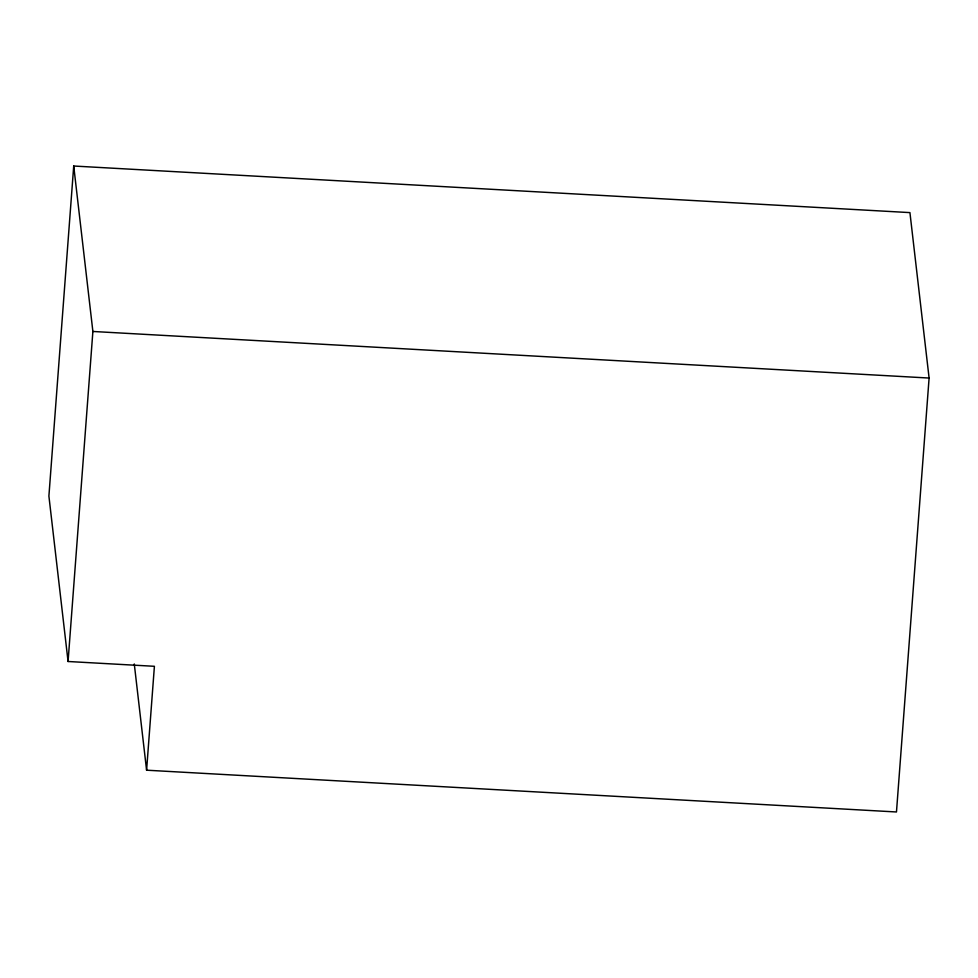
<?xml version="1.0" encoding="UTF-8"?>
<svg xmlns="http://www.w3.org/2000/svg" width="978" height="978" viewBox="0 0 978 978"><rect width="100%" height="100%" fill="white"/><g stroke="black" fill="none" stroke-linecap="round" stroke-linejoin="round"><path stroke-width="1.47" d="M73.717 166.028L48.9 496.054L68.069 661.495L154.402 666.299L146.59 770.199L896.471 811.972L929.1 378.046L909.931 212.605L73.717 166.028L92.886 331.469L68.069 661.495M92.886 331.469L929.1 378.046M134.279 663.952L146.59 770.199"/></g></svg>
